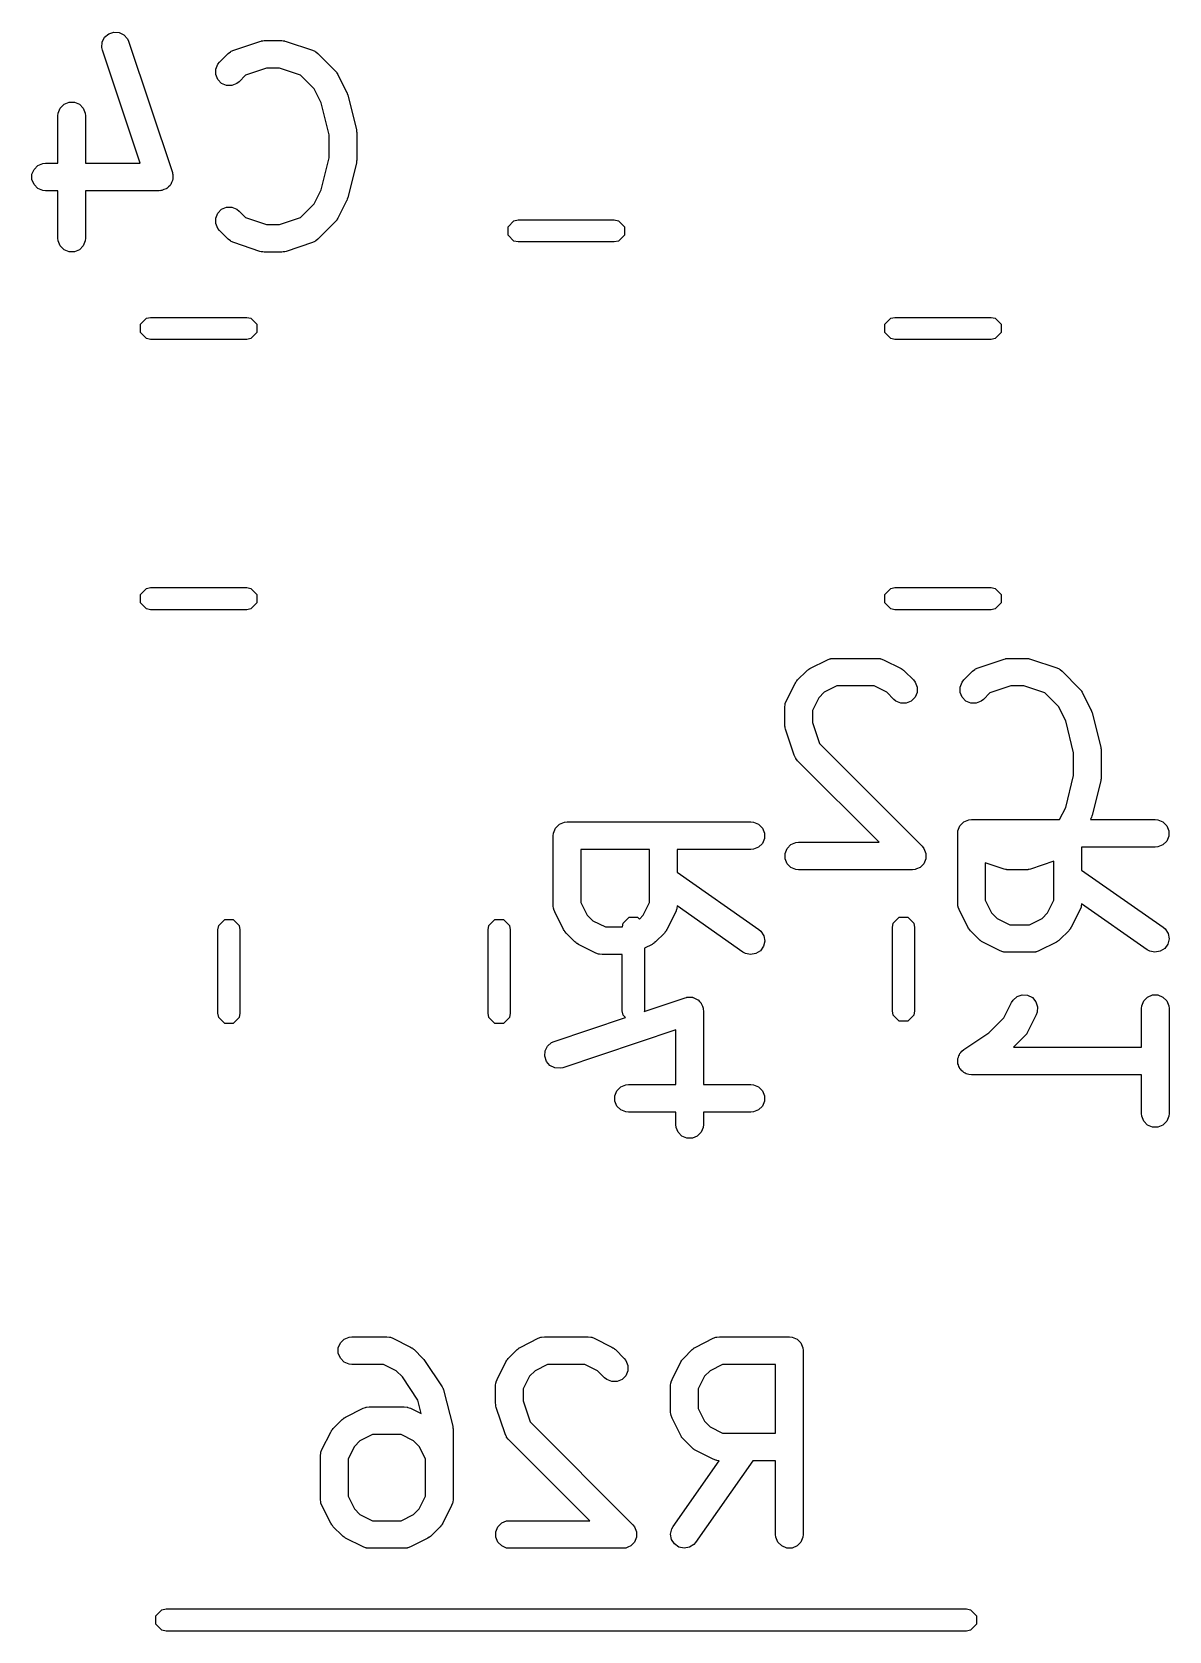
# Model space of a CAD drawing. Header units: inches. Extents: x 1.81 to 9.37, y -5.72 to -1.46.
# Drawn here: x 3.0647 to 3.3083, y -3.2559 to -2.9135 of the extents above; entities that cross this region are included whole.
import ezdxf

# ---------------------------------------------------------------- set-up
doc = ezdxf.new("R2010")
doc.units = ezdxf.units.IN
doc.header["$MEASUREMENT"] = 0
doc.layers.add('BLACK', color=250, linetype='CONTINUOUS')

msp = doc.modelspace()

# ---------------------------------------------------------------- linework, layer by layer
at = {"layer": 'BLACK', "linetype": 'CONTINUOUS'}
for p, q in [((3.08025, -2.91461), (3.08112, -2.91386)), ((3.08112, -2.91386), (3.08221, -2.9135)), ((3.08221, -2.9135), (3.08336, -2.91358)), ((3.08336, -2.91358), (3.08439, -2.91409)), ((3.07965, -2.91679), (3.07974, -2.91565)), ((3.07978, -2.91736), (3.07965, -2.91679)), ((3.07974, -2.91565), (3.08025, -2.91461)), ((3.08439, -2.91409), (3.08515, -2.91496)), ((3.08515, -2.91496), (3.08538, -2.91549)), ((3.08538, -2.91549), (3.09476, -2.94361)), ((3.1079, -2.91737), (3.11352, -2.9155)), ((3.11352, -2.9155), (3.11381, -2.91543)), ((3.11381, -2.91543), (3.11388, -2.9154)), ((3.11388, -2.9154), (3.11398, -2.91539)), ((3.11398, -2.91539), (3.11409, -2.91537)), ((3.11409, -2.91537), (3.11416, -2.91538)), ((3.11416, -2.91538), (3.11445, -2.91535)), ((3.11445, -2.91535), (3.1182, -2.91535)), ((3.1182, -2.91535), (3.1185, -2.91538)), ((3.1185, -2.91538), (3.11857, -2.91537)), ((3.11857, -2.91537), (3.11868, -2.91539)), ((3.11868, -2.91539), (3.11878, -2.9154)), ((3.11878, -2.9154), (3.11885, -2.91543)), ((3.11885, -2.91543), (3.11914, -2.9155)), ((3.11914, -2.9155), (3.12476, -2.91737)), ((3.08786, -2.94159), (3.07978, -2.91736)), ((3.10406, -2.92147), (3.1045, -2.92041)), ((3.1045, -2.92041), (3.10487, -2.91996)), ((3.10487, -2.91996), (3.10674, -2.91809)), ((3.10674, -2.91809), (3.10719, -2.91772)), ((3.10719, -2.91772), (3.10729, -2.91768)), ((3.10729, -2.91768), (3.10737, -2.91761)), ((3.10737, -2.91761), (3.1079, -2.91737)), ((3.12476, -2.91737), (3.12529, -2.91761)), ((3.12529, -2.91761), (3.12537, -2.91768)), ((3.12537, -2.91768), (3.12547, -2.91772)), ((3.12547, -2.91772), (3.12592, -2.91809)), ((3.12592, -2.91809), (3.12967, -2.92184)), ((3.10406, -2.92263), (3.10406, -2.92147)), ((3.1045, -2.92369), (3.10406, -2.92263)), ((3.10531, -2.9245), (3.1045, -2.92369)), ((3.10904, -2.92414), (3.1086, -2.9245)), ((3.11043, -2.92276), (3.10904, -2.92414)), ((3.11493, -2.92125), (3.11043, -2.92276)), ((3.11772, -2.92125), (3.11493, -2.92125)), ((3.12223, -2.92276), (3.11772, -2.92125)), ((3.12515, -2.92567), (3.12223, -2.92276)), ((3.12967, -2.92184), (3.12985, -2.92206)), ((3.12985, -2.92206), (3.12991, -2.92211)), ((3.12991, -2.92211), (3.12997, -2.9222)), ((3.12997, -2.9222), (3.13003, -2.92228)), ((3.13003, -2.92228), (3.13006, -2.92236)), ((3.13006, -2.92236), (3.13022, -2.9226)), ((3.13022, -2.9226), (3.13209, -2.92635)), ((3.10638, -2.92495), (3.10531, -2.9245)), ((3.10753, -2.92495), (3.10638, -2.92495)), ((3.1086, -2.9245), (3.10753, -2.92495)), ((3.12667, -2.9287), (3.12515, -2.92567)), ((3.13209, -2.92635), (3.13211, -2.9264)), ((3.13211, -2.9264), (3.13212, -2.92641)), ((3.13212, -2.92641), (3.13221, -2.92665)), ((3.13221, -2.92665), (3.1323, -2.92689)), ((3.1323, -2.92689), (3.1323, -2.92692)), ((3.1323, -2.92692), (3.13232, -2.92696)), ((3.13232, -2.92696), (3.13419, -2.93446)), ((3.07026, -2.93142), (3.07031, -2.93085)), ((3.07031, -2.93085), (3.07075, -2.92978)), ((3.07075, -2.92978), (3.07157, -2.92897)), ((3.07157, -2.92897), (3.07263, -2.92853)), ((3.07263, -2.92853), (3.07379, -2.92853)), ((3.07379, -2.92853), (3.07485, -2.92897)), ((3.07485, -2.92897), (3.07566, -2.92978)), ((3.07566, -2.92978), (3.07611, -2.93085)), ((3.07611, -2.93085), (3.07616, -2.93142)), ((3.12837, -2.93554), (3.12667, -2.9287)), ((3.07026, -2.94159), (3.07026, -2.93142)), ((3.07616, -2.93142), (3.07616, -2.94159)), ((3.12837, -2.94043), (3.12837, -2.93554)), ((3.13419, -2.93446), (3.13421, -2.93456)), ((3.13421, -2.93456), (3.13422, -2.9346)), ((3.13422, -2.9346), (3.13424, -2.93481)), ((3.13424, -2.93481), (3.13428, -2.93503)), ((3.13428, -2.93503), (3.13427, -2.93507)), ((3.13427, -2.93507), (3.13428, -2.93517)), ((3.13428, -2.93517), (3.13428, -2.9408)), ((3.12667, -2.94727), (3.12837, -2.94043)), ((3.13424, -2.94116), (3.13422, -2.94137)), ((3.13428, -2.94094), (3.13424, -2.94116)), ((3.13428, -2.9408), (3.13427, -2.9409)), ((3.13427, -2.9409), (3.13428, -2.94094)), ((3.06469, -2.94397), (3.06513, -2.94291)), ((3.06469, -2.94512), (3.06469, -2.94397)), ((3.06513, -2.94291), (3.06594, -2.94209)), ((3.06594, -2.94209), (3.06701, -2.94165)), ((3.06701, -2.94165), (3.06759, -2.94159)), ((3.06759, -2.94159), (3.07026, -2.94159)), ((3.07616, -2.94159), (3.08786, -2.94159)), ((3.09476, -2.94361), (3.09482, -2.9439)), ((3.09482, -2.9439), (3.09485, -2.94397)), ((3.09485, -2.94397), (3.09485, -2.94403)), ((3.09485, -2.94403), (3.09489, -2.94418)), ((3.09489, -2.94418), (3.09485, -2.94465)), ((3.09485, -2.94465), (3.09485, -2.94512)), ((3.13419, -2.94151), (3.13232, -2.94901)), ((3.13421, -2.94141), (3.13419, -2.94151)), ((3.13422, -2.94137), (3.13421, -2.94141)), ((3.06513, -2.94619), (3.06469, -2.94512)), ((3.06594, -2.947), (3.06513, -2.94619)), ((3.06701, -2.94744), (3.06594, -2.947)), ((3.06759, -2.9475), (3.06701, -2.94744)), ((3.07026, -2.9475), (3.06759, -2.9475)), ((3.07026, -2.95767), (3.07026, -2.9475)), ((3.09196, -2.9475), (3.07616, -2.9475)), ((3.07616, -2.9475), (3.07616, -2.95767)), ((3.09225, -2.94747), (3.09196, -2.9475)), ((3.09233, -2.94748), (3.09225, -2.94747)), ((3.09238, -2.94746), (3.09233, -2.94748)), ((3.09253, -2.94744), (3.09238, -2.94746)), ((3.09297, -2.94726), (3.09253, -2.94744)), ((3.09342, -2.94711), (3.09297, -2.94726)), ((3.0935, -2.94704), (3.09342, -2.94711)), ((3.0936, -2.947), (3.0935, -2.94704)), ((3.09393, -2.94667), (3.0936, -2.947)), ((3.09429, -2.94636), (3.09393, -2.94667)), ((3.09434, -2.94626), (3.09429, -2.94636)), ((3.09441, -2.94619), (3.09434, -2.94626)), ((3.09459, -2.94575), (3.09441, -2.94619)), ((3.09481, -2.94533), (3.09459, -2.94575)), ((3.09485, -2.94512), (3.09481, -2.94522)), ((3.09481, -2.94522), (3.09481, -2.94533)), ((3.12515, -2.9503), (3.12667, -2.94727)), ((3.1045, -2.95228), (3.10531, -2.95147)), ((3.10531, -2.95147), (3.10638, -2.95102)), ((3.10638, -2.95102), (3.10753, -2.95102)), ((3.10753, -2.95102), (3.1086, -2.95147)), ((3.1086, -2.95147), (3.10904, -2.95183)), ((3.12223, -2.95321), (3.12515, -2.9503)), ((3.13209, -2.94962), (3.13022, -2.95337)), ((3.13211, -2.94957), (3.13209, -2.94962)), ((3.13212, -2.94956), (3.13211, -2.94957)), ((3.13221, -2.94932), (3.13212, -2.94956)), ((3.1323, -2.94908), (3.13221, -2.94932)), ((3.13232, -2.94901), (3.1323, -2.94905)), ((3.1323, -2.94905), (3.1323, -2.94908)), ((3.10406, -2.95334), (3.1045, -2.95228)), ((3.10406, -2.9545), (3.10406, -2.95334)), ((3.1045, -2.95556), (3.10406, -2.9545)), ((3.10904, -2.95183), (3.11043, -2.95321)), ((3.11043, -2.95321), (3.11493, -2.95472)), ((3.11493, -2.95472), (3.11772, -2.95472)), ((3.11772, -2.95472), (3.12223, -2.95321)), ((3.12967, -2.95413), (3.12592, -2.95788)), ((3.12985, -2.95391), (3.12967, -2.95413)), ((3.12991, -2.95386), (3.12985, -2.95391)), ((3.12997, -2.95377), (3.12991, -2.95386)), ((3.13003, -2.95369), (3.12997, -2.95377)), ((3.13006, -2.95361), (3.13003, -2.95369)), ((3.13022, -2.95337), (3.13006, -2.95361)), ((3.16667, -2.9552), (3.16794, -2.95392)), ((3.16794, -2.95392), (3.16885, -2.95374)), ((3.16885, -2.95374), (3.18942, -2.95374)), ((3.18942, -2.95374), (3.19032, -2.95392)), ((3.19032, -2.95392), (3.1916, -2.9552)), ((3.07031, -2.95825), (3.07026, -2.95767)), ((3.07075, -2.95931), (3.07031, -2.95825)), ((3.07611, -2.95825), (3.07566, -2.95931)), ((3.07616, -2.95767), (3.07611, -2.95825)), ((3.10487, -2.95601), (3.1045, -2.95556)), ((3.10674, -2.95788), (3.10487, -2.95601)), ((3.10719, -2.95825), (3.10674, -2.95788)), ((3.10729, -2.95829), (3.10719, -2.95825)), ((3.10737, -2.95836), (3.10729, -2.95829)), ((3.1079, -2.9586), (3.10737, -2.95836)), ((3.12529, -2.95836), (3.12476, -2.9586)), ((3.12537, -2.95829), (3.12529, -2.95836)), ((3.12547, -2.95825), (3.12537, -2.95829)), ((3.12592, -2.95788), (3.12547, -2.95825)), ((3.16667, -2.95701), (3.16667, -2.9552)), ((3.16794, -2.95828), (3.16667, -2.95701)), ((3.16885, -2.95846), (3.16794, -2.95828)), ((3.19032, -2.95828), (3.18942, -2.95846)), ((3.1916, -2.95701), (3.19032, -2.95828)), ((3.1916, -2.9552), (3.1916, -2.95701)), ((3.07157, -2.96013), (3.07075, -2.95931)), ((3.07263, -2.96057), (3.07157, -2.96013)), ((3.07379, -2.96057), (3.07263, -2.96057)), ((3.07485, -2.96013), (3.07379, -2.96057)), ((3.07566, -2.95931), (3.07485, -2.96013)), ((3.11352, -2.96047), (3.1079, -2.9586)), ((3.11381, -2.96054), (3.11352, -2.96047)), ((3.11388, -2.96057), (3.11381, -2.96054)), ((3.11398, -2.96058), (3.11388, -2.96057)), ((3.11409, -2.9606), (3.11398, -2.96058)), ((3.11416, -2.96059), (3.11409, -2.9606)), ((3.11445, -2.96062), (3.11416, -2.96059)), ((3.1182, -2.96062), (3.11445, -2.96062)), ((3.1185, -2.96059), (3.1182, -2.96062)), ((3.11857, -2.9606), (3.1185, -2.96059)), ((3.11868, -2.96058), (3.11857, -2.9606)), ((3.11878, -2.96057), (3.11868, -2.96058)), ((3.11885, -2.96054), (3.11878, -2.96057)), ((3.11914, -2.96047), (3.11885, -2.96054)), ((3.12476, -2.9586), (3.11914, -2.96047)), ((3.18942, -2.95846), (3.16885, -2.95846)), ((3.08793, -2.97606), (3.0892, -2.97479)), ((3.0892, -2.97479), (3.09011, -2.97461)), ((3.09011, -2.97461), (3.11068, -2.97461)), ((3.11068, -2.97461), (3.11158, -2.97479)), ((3.11158, -2.97479), (3.11286, -2.97606)), ((3.24737, -2.97606), (3.24865, -2.97479)), ((3.24865, -2.97479), (3.24956, -2.97461)), ((3.24956, -2.97461), (3.27013, -2.97461)), ((3.27013, -2.97461), (3.27103, -2.97479)), ((3.27103, -2.97479), (3.27231, -2.97606)), ((3.08793, -2.97787), (3.08793, -2.97606)), ((3.0892, -2.97915), (3.08793, -2.97787)), ((3.11286, -2.97787), (3.11158, -2.97915)), ((3.11286, -2.97606), (3.11286, -2.97787)), ((3.24737, -2.97787), (3.24737, -2.97606)), ((3.24865, -2.97915), (3.24737, -2.97787)), ((3.27231, -2.97787), (3.27103, -2.97915)), ((3.27231, -2.97606), (3.27231, -2.97787)), ((3.09011, -2.97933), (3.0892, -2.97915)), ((3.11068, -2.97933), (3.09011, -2.97933)), ((3.11158, -2.97915), (3.11068, -2.97933)), ((3.24956, -2.97933), (3.24865, -2.97915)), ((3.27013, -2.97933), (3.24956, -2.97933)), ((3.27103, -2.97915), (3.27013, -2.97933)), ((3.08793, -3.03394), (3.0892, -3.03266)), ((3.0892, -3.03266), (3.09011, -3.03248)), ((3.09011, -3.03248), (3.11068, -3.03248)), ((3.11068, -3.03248), (3.11158, -3.03266)), ((3.11158, -3.03266), (3.11286, -3.03394)), ((3.24737, -3.03394), (3.24865, -3.03266)), ((3.24865, -3.03266), (3.24956, -3.03248)), ((3.24956, -3.03248), (3.27013, -3.03248)), ((3.27013, -3.03248), (3.27103, -3.03266)), ((3.27103, -3.03266), (3.27231, -3.03394)), ((3.08793, -3.03575), (3.08793, -3.03394)), ((3.0892, -3.03702), (3.08793, -3.03575)), ((3.09011, -3.0372), (3.0892, -3.03702)), ((3.11158, -3.03702), (3.11068, -3.0372)), ((3.11286, -3.03575), (3.11158, -3.03702)), ((3.11286, -3.03394), (3.11286, -3.03575)), ((3.24737, -3.03575), (3.24737, -3.03394)), ((3.24865, -3.03702), (3.24737, -3.03575)), ((3.24956, -3.0372), (3.24865, -3.03702)), ((3.27103, -3.03702), (3.27013, -3.0372)), ((3.27231, -3.03575), (3.27103, -3.03702)), ((3.27231, -3.03394), (3.27231, -3.03575)), ((3.11068, -3.0372), (3.09011, -3.0372)), ((3.27013, -3.0372), (3.24956, -3.0372)), ((3.2287, -3.05225), (3.23057, -3.05037)), ((3.23057, -3.05037), (3.2308, -3.05018)), ((3.2308, -3.05018), (3.23085, -3.05013)), ((3.23085, -3.05013), (3.23094, -3.05007)), ((3.23094, -3.05007), (3.23102, -3.05)), ((3.23102, -3.05), (3.23109, -3.04997)), ((3.23109, -3.04997), (3.23134, -3.04982)), ((3.23134, -3.04982), (3.23509, -3.04794)), ((3.23509, -3.04794), (3.23563, -3.04774)), ((3.23563, -3.04774), (3.23573, -3.04773)), ((3.23573, -3.04773), (3.23583, -3.04769)), ((3.23583, -3.04769), (3.23641, -3.04763)), ((3.23641, -3.04763), (3.24578, -3.04763)), ((3.24578, -3.04763), (3.24636, -3.04769)), ((3.24636, -3.04769), (3.24646, -3.04773)), ((3.24646, -3.04773), (3.24656, -3.04774)), ((3.24656, -3.04774), (3.2471, -3.04794)), ((3.2471, -3.04794), (3.25085, -3.04982)), ((3.25085, -3.04982), (3.2511, -3.04997)), ((3.2511, -3.04997), (3.25117, -3.05)), ((3.25117, -3.05), (3.25125, -3.05007)), ((3.25125, -3.05007), (3.25134, -3.05013)), ((3.25134, -3.05013), (3.25139, -3.05018)), ((3.25139, -3.05018), (3.25162, -3.05037)), ((3.25162, -3.05037), (3.25349, -3.05225)), ((3.26432, -3.05225), (3.26619, -3.05037)), ((3.26619, -3.05037), (3.26664, -3.05)), ((3.26664, -3.05), (3.26674, -3.04996)), ((3.26674, -3.04996), (3.26682, -3.04989)), ((3.26682, -3.04989), (3.26735, -3.04966)), ((3.26735, -3.04966), (3.27297, -3.04778)), ((3.27297, -3.04778), (3.27326, -3.04772)), ((3.27326, -3.04772), (3.27333, -3.04769)), ((3.27333, -3.04769), (3.27343, -3.04768)), ((3.27343, -3.04768), (3.27353, -3.04765)), ((3.27353, -3.04765), (3.27361, -3.04766)), ((3.27361, -3.04766), (3.2739, -3.04763)), ((3.2739, -3.04763), (3.27765, -3.04763)), ((3.27765, -3.04763), (3.27794, -3.04766)), ((3.27794, -3.04766), (3.27802, -3.04765)), ((3.27802, -3.04765), (3.27812, -3.04768)), ((3.27812, -3.04768), (3.27823, -3.04769)), ((3.27823, -3.04769), (3.2783, -3.04772)), ((3.2783, -3.04772), (3.27859, -3.04778)), ((3.27859, -3.04778), (3.28421, -3.04966)), ((3.28421, -3.04966), (3.28474, -3.04989)), ((3.28474, -3.04989), (3.28482, -3.04996)), ((3.28482, -3.04996), (3.28492, -3.05)), ((3.28492, -3.05), (3.28536, -3.05037)), ((3.28536, -3.05037), (3.28911, -3.05412)), ((3.22627, -3.05676), (3.22814, -3.05301)), ((3.22814, -3.05301), (3.2283, -3.05276)), ((3.2283, -3.05276), (3.22833, -3.05269)), ((3.22833, -3.05269), (3.22839, -3.05261)), ((3.22839, -3.05261), (3.22845, -3.05252)), ((3.22845, -3.05252), (3.22851, -3.05247)), ((3.22851, -3.05247), (3.2287, -3.05225)), ((3.2371, -3.05354), (3.23441, -3.05488)), ((3.24508, -3.05354), (3.2371, -3.05354)), ((3.24778, -3.05488), (3.24508, -3.05354)), ((3.25349, -3.05225), (3.25386, -3.05269)), ((3.25386, -3.05269), (3.2543, -3.05376)), ((3.2543, -3.05376), (3.2543, -3.05491)), ((3.26351, -3.05376), (3.26395, -3.05269)), ((3.26351, -3.05491), (3.26351, -3.05376)), ((3.26395, -3.05269), (3.26432, -3.05225)), ((3.27438, -3.05354), (3.26987, -3.05504)), ((3.27717, -3.05354), (3.27438, -3.05354)), ((3.28168, -3.05504), (3.27717, -3.05354)), ((3.28911, -3.05412), (3.2893, -3.05435)), ((3.22596, -3.05808), (3.22601, -3.05751)), ((3.22601, -3.05751), (3.22605, -3.05741)), ((3.22605, -3.05741), (3.22606, -3.0573)), ((3.22606, -3.0573), (3.22627, -3.05676)), ((3.23321, -3.05608), (3.23186, -3.05878)), ((3.23441, -3.05488), (3.23321, -3.05608)), ((3.24932, -3.05642), (3.24778, -3.05488)), ((3.24977, -3.05679), (3.24932, -3.05642)), ((3.25083, -3.05723), (3.24977, -3.05679)), ((3.25198, -3.05723), (3.25083, -3.05723)), ((3.25305, -3.05679), (3.25198, -3.05723)), ((3.25386, -3.05597), (3.25305, -3.05679)), ((3.2543, -3.05491), (3.25386, -3.05597)), ((3.26395, -3.05597), (3.26351, -3.05491)), ((3.26476, -3.05679), (3.26395, -3.05597)), ((3.26583, -3.05723), (3.26476, -3.05679)), ((3.26698, -3.05723), (3.26583, -3.05723)), ((3.26804, -3.05679), (3.26698, -3.05723)), ((3.26849, -3.05642), (3.26804, -3.05679)), ((3.26987, -3.05504), (3.26849, -3.05642)), ((3.2846, -3.05796), (3.28168, -3.05504)), ((3.2893, -3.05435), (3.28936, -3.0544)), ((3.28936, -3.0544), (3.28942, -3.05449)), ((3.28942, -3.05449), (3.28948, -3.05457)), ((3.28948, -3.05457), (3.28951, -3.05464)), ((3.28951, -3.05464), (3.28967, -3.05489)), ((3.28967, -3.05489), (3.29154, -3.05864)), ((3.22596, -3.06183), (3.22596, -3.05808)), ((3.23186, -3.05878), (3.23186, -3.06135)), ((3.28612, -3.06099), (3.2846, -3.05796)), ((3.28782, -3.06782), (3.28612, -3.06099)), ((3.29154, -3.05864), (3.29156, -3.05868)), ((3.29156, -3.05868), (3.29157, -3.0587)), ((3.29157, -3.0587), (3.29166, -3.05894)), ((3.29166, -3.05894), (3.29175, -3.05918)), ((3.29175, -3.05918), (3.29175, -3.0592)), ((3.29175, -3.0592), (3.29177, -3.05924)), ((3.29177, -3.05924), (3.29364, -3.06674)), ((3.22598, -3.06212), (3.22596, -3.06183)), ((3.22598, -3.0622), (3.22598, -3.06212)), ((3.226, -3.0623), (3.22598, -3.0622)), ((3.22601, -3.06241), (3.226, -3.0623)), ((3.22604, -3.06248), (3.22601, -3.06241)), ((3.22611, -3.06277), (3.22604, -3.06248)), ((3.22798, -3.06839), (3.22611, -3.06277)), ((3.23186, -3.06135), (3.23336, -3.06586)), ((3.23336, -3.06586), (3.25537, -3.08787)), ((3.28782, -3.07272), (3.28782, -3.06782)), ((3.29364, -3.06674), (3.29366, -3.06684)), ((3.29366, -3.06684), (3.29367, -3.06688)), ((3.29367, -3.06688), (3.29369, -3.0671)), ((3.29369, -3.0671), (3.29373, -3.06731)), ((3.29373, -3.06731), (3.29372, -3.06736)), ((3.29372, -3.06736), (3.29373, -3.06746)), ((3.29373, -3.06746), (3.29373, -3.07308)), ((3.22822, -3.06892), (3.22798, -3.06839)), ((3.22829, -3.069), (3.22822, -3.06892)), ((3.22833, -3.0691), (3.22829, -3.069)), ((3.2287, -3.06954), (3.22833, -3.0691)), ((3.24615, -3.087), (3.2287, -3.06954)), ((3.28612, -3.07955), (3.28782, -3.07272)), ((3.29364, -3.0738), (3.29177, -3.0813)), ((3.29366, -3.0737), (3.29364, -3.0738)), ((3.29367, -3.07366), (3.29366, -3.0737)), ((3.29369, -3.07344), (3.29367, -3.07366)), ((3.29373, -3.07322), (3.29369, -3.07344)), ((3.29373, -3.07308), (3.29372, -3.07318)), ((3.29372, -3.07318), (3.29373, -3.07322)), ((3.28481, -3.08216), (3.28612, -3.07955)), ((3.29166, -3.0816), (3.29157, -3.08184)), ((3.29175, -3.08136), (3.29166, -3.0816)), ((3.29177, -3.0813), (3.29175, -3.08134)), ((3.29175, -3.08134), (3.29175, -3.08136)), ((3.17637, -3.08561), (3.17643, -3.08503)), ((3.17643, -3.08503), (3.17687, -3.08397)), ((3.17687, -3.08397), (3.17768, -3.08315)), ((3.17768, -3.08315), (3.17875, -3.08271)), ((3.17875, -3.08271), (3.17932, -3.08265)), ((3.17932, -3.08265), (3.21869, -3.08265)), ((3.21869, -3.08265), (3.21927, -3.08271)), ((3.21927, -3.08271), (3.22033, -3.08315)), ((3.22033, -3.08315), (3.22115, -3.08397)), ((3.22115, -3.08397), (3.22159, -3.08503)), ((3.22159, -3.08503), (3.22159, -3.08618)), ((3.26299, -3.08511), (3.26304, -3.08454)), ((3.26304, -3.08454), (3.26348, -3.08347)), ((3.26348, -3.08347), (3.2643, -3.08266)), ((3.2643, -3.08266), (3.26536, -3.08222)), ((3.26536, -3.08222), (3.26594, -3.08216)), ((3.26594, -3.08216), (3.28481, -3.08216)), ((3.29154, -3.0819), (3.29141, -3.08216)), ((3.29141, -3.08216), (3.30531, -3.08216)), ((3.29156, -3.08186), (3.29154, -3.0819)), ((3.29157, -3.08184), (3.29156, -3.08186)), ((3.30531, -3.08216), (3.30588, -3.08222)), ((3.30588, -3.08222), (3.30695, -3.08266)), ((3.30695, -3.08266), (3.30776, -3.08347)), ((3.30776, -3.08347), (3.3082, -3.08454)), ((3.3082, -3.08454), (3.3082, -3.08569)), ((3.17637, -3.1006), (3.17637, -3.08561)), ((3.21927, -3.0885), (3.21869, -3.08856)), ((3.22033, -3.08806), (3.21927, -3.0885)), ((3.22115, -3.08725), (3.22033, -3.08806)), ((3.22159, -3.08618), (3.22115, -3.08725)), ((3.22601, -3.08938), (3.22645, -3.08831)), ((3.22645, -3.08831), (3.22727, -3.0875)), ((3.22727, -3.0875), (3.22833, -3.08706)), ((3.22833, -3.08706), (3.22891, -3.087)), ((3.22891, -3.087), (3.24615, -3.087)), ((3.25537, -3.08787), (3.25574, -3.08831)), ((3.25574, -3.08831), (3.25618, -3.08938)), ((3.26299, -3.10011), (3.26299, -3.08511)), ((3.30531, -3.08807), (3.28951, -3.08807)), ((3.28951, -3.08807), (3.28951, -3.09295)), ((3.30588, -3.08801), (3.30531, -3.08807)), ((3.30695, -3.08757), (3.30588, -3.08801)), ((3.30776, -3.08675), (3.30695, -3.08757)), ((3.3082, -3.08569), (3.30776, -3.08675)), ((3.19699, -3.08856), (3.18228, -3.08856)), ((3.18228, -3.08856), (3.18228, -3.09991)), ((3.19699, -3.09991), (3.19699, -3.08856)), ((3.21869, -3.08856), (3.2029, -3.08856)), ((3.2029, -3.08856), (3.2029, -3.09344)), ((3.22601, -3.09053), (3.22601, -3.08938)), ((3.22645, -3.09159), (3.22601, -3.09053)), ((3.22727, -3.09241), (3.22645, -3.09159)), ((3.25574, -3.09159), (3.25492, -3.09241)), ((3.25618, -3.09053), (3.25574, -3.09159)), ((3.25618, -3.08938), (3.25618, -3.09053)), ((3.27297, -3.09275), (3.26889, -3.0914)), ((3.26889, -3.0914), (3.26889, -3.09942)), ((3.28361, -3.09108), (3.27859, -3.09275)), ((3.28361, -3.09942), (3.28361, -3.09108)), ((3.2029, -3.09344), (3.22039, -3.10568)), ((3.22833, -3.09285), (3.22727, -3.09241)), ((3.22891, -3.09291), (3.22833, -3.09285)), ((3.25328, -3.09291), (3.22891, -3.09291)), ((3.25386, -3.09285), (3.25328, -3.09291)), ((3.25417, -3.09272), (3.25386, -3.09285)), ((3.25492, -3.09241), (3.25417, -3.09272)), ((3.27326, -3.09282), (3.27297, -3.09275)), ((3.27333, -3.09285), (3.27326, -3.09282)), ((3.27343, -3.09286), (3.27333, -3.09285)), ((3.27353, -3.09288), (3.27343, -3.09286)), ((3.27361, -3.09288), (3.27353, -3.09288)), ((3.2739, -3.09291), (3.27361, -3.09288)), ((3.27765, -3.09291), (3.2739, -3.09291)), ((3.27794, -3.09288), (3.27765, -3.09291)), ((3.27802, -3.09288), (3.27794, -3.09288)), ((3.27812, -3.09286), (3.27802, -3.09288)), ((3.27823, -3.09285), (3.27812, -3.09286)), ((3.2783, -3.09282), (3.27823, -3.09285)), ((3.27859, -3.09275), (3.2783, -3.09282)), ((3.28951, -3.09295), (3.307, -3.10519)), ((3.17643, -3.10118), (3.17637, -3.1006)), ((3.17647, -3.10128), (3.17643, -3.10118)), ((3.17648, -3.10138), (3.17647, -3.10128)), ((3.17668, -3.10193), (3.17648, -3.10138)), ((3.17856, -3.10567), (3.17668, -3.10193)), ((3.18228, -3.09991), (3.18363, -3.10261)), ((3.19564, -3.10261), (3.19699, -3.09991)), ((3.20259, -3.10193), (3.20071, -3.10567)), ((3.20279, -3.10138), (3.20259, -3.10193)), ((3.2028, -3.10128), (3.20279, -3.10138)), ((3.20284, -3.10118), (3.2028, -3.10128)), ((3.20289, -3.10065), (3.20284, -3.10118)), ((3.217, -3.11052), (3.20289, -3.10065)), ((3.26304, -3.10069), (3.26299, -3.10011)), ((3.26308, -3.10079), (3.26304, -3.10069)), ((3.26309, -3.10089), (3.26308, -3.10079)), ((3.2633, -3.10143), (3.26309, -3.10089)), ((3.26517, -3.10518), (3.2633, -3.10143)), ((3.26889, -3.09942), (3.27024, -3.10211)), ((3.27024, -3.10211), (3.27144, -3.10331)), ((3.28106, -3.10331), (3.28226, -3.10211)), ((3.28226, -3.10211), (3.28361, -3.09942)), ((3.2892, -3.10143), (3.28733, -3.10518)), ((3.28941, -3.10089), (3.2892, -3.10143)), ((3.28942, -3.10079), (3.28941, -3.10089)), ((3.28946, -3.10069), (3.28942, -3.10079)), ((3.28951, -3.10016), (3.28946, -3.10069)), ((3.30361, -3.11003), (3.28951, -3.10016)), ((3.10453, -3.10573), (3.10471, -3.10482)), ((3.10471, -3.10482), (3.10599, -3.10354)), ((3.10599, -3.10354), (3.10779, -3.10354)), ((3.10779, -3.10354), (3.10907, -3.10482)), ((3.10907, -3.10482), (3.10925, -3.10573)), ((3.1624, -3.10573), (3.16258, -3.10482)), ((3.16258, -3.10482), (3.16386, -3.10354)), ((3.16386, -3.10354), (3.16567, -3.10354)), ((3.16567, -3.10354), (3.16695, -3.10482)), ((3.16695, -3.10482), (3.16713, -3.10573)), ((3.18363, -3.10261), (3.18482, -3.1038)), ((3.18482, -3.1038), (3.18752, -3.10515)), ((3.18752, -3.10515), (3.19116, -3.10515)), ((3.19116, -3.10515), (3.19132, -3.10433)), ((3.19132, -3.10433), (3.1926, -3.10305)), ((3.1926, -3.10305), (3.19441, -3.10305)), ((3.19441, -3.10305), (3.1948, -3.10345)), ((3.1948, -3.10345), (3.19564, -3.10261)), ((3.24902, -3.10523), (3.2492, -3.10433)), ((3.24902, -3.12311), (3.24902, -3.10523)), ((3.2492, -3.10433), (3.25047, -3.10305)), ((3.25047, -3.10305), (3.25228, -3.10305)), ((3.25228, -3.10305), (3.25356, -3.10433)), ((3.25356, -3.10433), (3.25374, -3.10523)), ((3.25374, -3.10523), (3.25374, -3.12311)), ((3.26533, -3.10543), (3.26517, -3.10518)), ((3.26536, -3.1055), (3.26533, -3.10543)), ((3.26542, -3.10558), (3.26536, -3.1055)), ((3.26548, -3.10567), (3.26542, -3.10558)), ((3.27144, -3.10331), (3.27413, -3.10466)), ((3.27413, -3.10466), (3.27836, -3.10466)), ((3.27836, -3.10466), (3.28106, -3.10331)), ((3.28707, -3.10558), (3.28702, -3.10567)), ((3.28714, -3.1055), (3.28707, -3.10558)), ((3.28717, -3.10543), (3.28714, -3.1055)), ((3.28733, -3.10518), (3.28717, -3.10543)), ((3.307, -3.10519), (3.30744, -3.10557)), ((3.30744, -3.10557), (3.30806, -3.10654)), ((3.10453, -3.1236), (3.10453, -3.10573)), ((3.10925, -3.10573), (3.10925, -3.1236)), ((3.1624, -3.1236), (3.1624, -3.10573)), ((3.16713, -3.10573), (3.16713, -3.1236)), ((3.17871, -3.10592), (3.17856, -3.10567)), ((3.17874, -3.10599), (3.17871, -3.10592)), ((3.17881, -3.10608), (3.17874, -3.10599)), ((3.17887, -3.10616), (3.17881, -3.10608)), ((3.17892, -3.10622), (3.17887, -3.10616)), ((3.17911, -3.10644), (3.17892, -3.10622)), ((3.18099, -3.10832), (3.17911, -3.10644)), ((3.18121, -3.1085), (3.18099, -3.10832)), ((3.18126, -3.10856), (3.18121, -3.1085)), ((3.18135, -3.10862), (3.18126, -3.10856)), ((3.18143, -3.10868), (3.18135, -3.10862)), ((3.1815, -3.10871), (3.18143, -3.10868)), ((3.18175, -3.10887), (3.1815, -3.10871)), ((3.1855, -3.11074), (3.18175, -3.10887)), ((3.19752, -3.10887), (3.19587, -3.1097)), ((3.19776, -3.10871), (3.19752, -3.10887)), ((3.19784, -3.10868), (3.19776, -3.10871)), ((3.19792, -3.10862), (3.19784, -3.10868)), ((3.19801, -3.10856), (3.19792, -3.10862)), ((3.19806, -3.1085), (3.19801, -3.10856)), ((3.19828, -3.10832), (3.19806, -3.1085)), ((3.20016, -3.10644), (3.19828, -3.10832)), ((3.20034, -3.10622), (3.20016, -3.10644)), ((3.2004, -3.10616), (3.20034, -3.10622)), ((3.20046, -3.10608), (3.2004, -3.10616)), ((3.20053, -3.10599), (3.20046, -3.10608)), ((3.20056, -3.10592), (3.20053, -3.10599)), ((3.20071, -3.10567), (3.20056, -3.10592)), ((3.22039, -3.10568), (3.22083, -3.10606)), ((3.22083, -3.10606), (3.22145, -3.10703)), ((3.22165, -3.10817), (3.2214, -3.10929)), ((3.22145, -3.10703), (3.22165, -3.10817)), ((3.26554, -3.10572), (3.26548, -3.10567)), ((3.26572, -3.10595), (3.26554, -3.10572)), ((3.2676, -3.10782), (3.26572, -3.10595)), ((3.26783, -3.10801), (3.2676, -3.10782)), ((3.26788, -3.10807), (3.26783, -3.10801)), ((3.26797, -3.10813), (3.26788, -3.10807)), ((3.26805, -3.10819), (3.26797, -3.10813)), ((3.26812, -3.10822), (3.26805, -3.10819)), ((3.26837, -3.10838), (3.26812, -3.10822)), ((3.27212, -3.11025), (3.26837, -3.10838)), ((3.28413, -3.10838), (3.28038, -3.11025)), ((3.28438, -3.10822), (3.28413, -3.10838)), ((3.28445, -3.10819), (3.28438, -3.10822)), ((3.28453, -3.10813), (3.28445, -3.10819)), ((3.28462, -3.10807), (3.28453, -3.10813)), ((3.28467, -3.10801), (3.28462, -3.10807)), ((3.2849, -3.10782), (3.28467, -3.10801)), ((3.28677, -3.10595), (3.2849, -3.10782)), ((3.28696, -3.10572), (3.28677, -3.10595)), ((3.28702, -3.10567), (3.28696, -3.10572)), ((3.30801, -3.1088), (3.30735, -3.10974)), ((3.30826, -3.10768), (3.30801, -3.1088)), ((3.30806, -3.10654), (3.30826, -3.10768)), ((3.18604, -3.11095), (3.1855, -3.11074)), ((3.18615, -3.11096), (3.18604, -3.11095)), ((3.18625, -3.111), (3.18615, -3.11096)), ((3.18682, -3.11106), (3.18625, -3.111)), ((3.19114, -3.11106), (3.18682, -3.11106)), ((3.19114, -3.12311), (3.19114, -3.11106)), ((3.19587, -3.1097), (3.19587, -3.12311)), ((3.2175, -3.11081), (3.217, -3.11052)), ((3.21863, -3.11106), (3.2175, -3.11081)), ((3.21976, -3.11086), (3.21863, -3.11106)), ((3.22074, -3.11024), (3.21976, -3.11086)), ((3.2214, -3.10929), (3.22074, -3.11024)), ((3.27266, -3.11046), (3.27212, -3.11025)), ((3.27276, -3.11047), (3.27266, -3.11046)), ((3.27286, -3.11051), (3.27276, -3.11047)), ((3.27344, -3.11056), (3.27286, -3.11051)), ((3.27906, -3.11056), (3.27344, -3.11056)), ((3.27964, -3.11051), (3.27906, -3.11056)), ((3.27974, -3.11047), (3.27964, -3.11051)), ((3.27984, -3.11046), (3.27974, -3.11047)), ((3.28038, -3.11025), (3.27984, -3.11046)), ((3.30412, -3.11031), (3.30361, -3.11003)), ((3.30524, -3.11056), (3.30412, -3.11031)), ((3.30638, -3.11036), (3.30524, -3.11056)), ((3.30735, -3.10974), (3.30638, -3.11036)), ((3.19584, -3.12323), (3.20464, -3.1203)), ((3.20464, -3.1203), (3.20492, -3.12024)), ((3.20492, -3.12024), (3.20499, -3.12021)), ((3.20499, -3.12021), (3.20505, -3.12021)), ((3.20505, -3.12021), (3.2052, -3.12017)), ((3.2052, -3.12017), (3.20567, -3.12021)), ((3.20567, -3.12021), (3.20615, -3.12021)), ((3.20615, -3.12021), (3.20624, -3.12025)), ((3.20624, -3.12025), (3.20635, -3.12025)), ((3.20635, -3.12025), (3.20677, -3.12047)), ((3.20677, -3.12047), (3.20721, -3.12065)), ((3.20721, -3.12065), (3.20729, -3.12072)), ((3.20729, -3.12072), (3.20738, -3.12077)), ((3.20738, -3.12077), (3.20769, -3.12113)), ((3.20769, -3.12113), (3.20803, -3.12146)), ((3.20803, -3.12146), (3.20807, -3.12156)), ((3.20807, -3.12156), (3.20814, -3.12164)), ((3.20814, -3.12164), (3.20829, -3.12209)), ((3.20829, -3.12209), (3.20847, -3.12253)), ((3.20847, -3.12253), (3.20848, -3.12268)), ((3.20848, -3.12268), (3.2085, -3.12273)), ((3.2085, -3.12273), (3.20849, -3.12281)), ((3.27288, -3.12461), (3.27455, -3.12129)), ((3.27455, -3.12129), (3.27485, -3.1208)), ((3.27485, -3.1208), (3.27572, -3.12004)), ((3.27572, -3.12004), (3.27682, -3.11968)), ((3.27682, -3.11968), (3.27797, -3.11976)), ((3.27797, -3.11976), (3.279, -3.12028)), ((3.279, -3.12028), (3.27975, -3.12115)), ((3.27975, -3.12115), (3.28012, -3.12224)), ((3.28012, -3.12224), (3.28003, -3.12339)), ((3.30236, -3.12261), (3.30241, -3.12203)), ((3.30236, -3.13091), (3.30236, -3.12261)), ((3.30241, -3.12203), (3.30285, -3.12097)), ((3.30285, -3.12097), (3.30367, -3.12015)), ((3.30367, -3.12015), (3.30473, -3.11971)), ((3.30473, -3.11971), (3.30588, -3.11971)), ((3.30588, -3.11971), (3.30695, -3.12015)), ((3.30695, -3.12015), (3.30776, -3.12097)), ((3.30776, -3.12097), (3.3082, -3.12203)), ((3.3082, -3.12203), (3.30826, -3.12261)), ((3.30826, -3.12261), (3.30826, -3.14511)), ((3.10471, -3.12451), (3.10453, -3.1236)), ((3.10599, -3.12579), (3.10471, -3.12451)), ((3.10779, -3.12579), (3.10599, -3.12579)), ((3.10907, -3.12451), (3.10779, -3.12579)), ((3.10925, -3.1236), (3.10907, -3.12451)), ((3.16258, -3.12451), (3.1624, -3.1236)), ((3.16386, -3.12579), (3.16258, -3.12451)), ((3.16567, -3.12579), (3.16386, -3.12579)), ((3.16695, -3.12451), (3.16567, -3.12579)), ((3.16713, -3.1236), (3.16695, -3.12451)), ((3.17652, -3.12967), (3.19186, -3.12456)), ((3.19132, -3.12402), (3.19114, -3.12311)), ((3.19186, -3.12456), (3.19132, -3.12402)), ((3.19587, -3.12311), (3.19584, -3.12323)), ((3.20849, -3.12281), (3.20852, -3.1231)), ((3.20852, -3.1231), (3.20852, -3.1389)), ((3.2492, -3.12402), (3.24902, -3.12311)), ((3.25047, -3.1253), (3.2492, -3.12402)), ((3.25228, -3.1253), (3.25047, -3.1253)), ((3.25356, -3.12402), (3.25228, -3.1253)), ((3.25374, -3.12311), (3.25356, -3.12402)), ((3.26968, -3.12781), (3.27288, -3.12461)), ((3.27983, -3.12393), (3.27795, -3.12768)), ((3.28003, -3.12339), (3.27983, -3.12393)), ((3.20262, -3.1272), (3.17838, -3.13528)), ((3.20262, -3.1389), (3.20262, -3.1272)), ((3.2643, -3.1314), (3.26968, -3.12781)), ((3.2774, -3.12845), (3.27494, -3.13091)), ((3.27759, -3.12822), (3.2774, -3.12845)), ((3.27764, -3.12817), (3.27759, -3.12822)), ((3.2777, -3.12808), (3.27764, -3.12817)), ((3.27777, -3.128), (3.2777, -3.12808)), ((3.2778, -3.12793), (3.27777, -3.128)), ((3.27795, -3.12768), (3.2778, -3.12793)), ((3.17452, -3.13284), (3.1746, -3.1317)), ((3.17488, -3.13394), (3.17452, -3.13284)), ((3.1746, -3.1317), (3.17512, -3.13067)), ((3.17512, -3.13067), (3.17599, -3.12991)), ((3.17599, -3.12991), (3.17652, -3.12967)), ((3.26304, -3.13328), (3.26315, -3.13301)), ((3.26315, -3.13301), (3.26321, -3.13273)), ((3.26321, -3.13273), (3.26337, -3.13249)), ((3.26337, -3.13249), (3.26348, -3.13222)), ((3.26348, -3.13222), (3.26369, -3.13201)), ((3.26369, -3.13201), (3.26385, -3.13177)), ((3.26385, -3.13177), (3.2643, -3.13141)), ((3.2643, -3.13141), (3.2643, -3.1314)), ((3.2643, -3.1314), (3.2643, -3.1314)), ((3.2643, -3.1314), (3.2643, -3.1314)), ((3.27494, -3.13091), (3.30236, -3.13091)), ((3.17564, -3.13481), (3.17488, -3.13394)), ((3.17667, -3.13532), (3.17564, -3.13481)), ((3.17782, -3.13541), (3.17667, -3.13532)), ((3.17838, -3.13528), (3.17782, -3.13541)), ((3.26299, -3.13386), (3.26304, -3.13357)), ((3.26304, -3.13414), (3.26299, -3.13386)), ((3.26304, -3.13357), (3.26304, -3.13328)), ((3.26304, -3.13443), (3.26304, -3.13414)), ((3.26315, -3.1347), (3.26304, -3.13443)), ((3.26321, -3.13499), (3.26315, -3.1347)), ((3.26337, -3.13523), (3.26321, -3.13499)), ((3.26348, -3.1355), (3.26337, -3.13523)), ((3.26369, -3.1357), (3.26348, -3.1355)), ((3.26385, -3.13594), (3.26369, -3.1357)), ((3.26409, -3.13611), (3.26385, -3.13594)), ((3.2643, -3.13631), (3.26409, -3.13611)), ((3.26456, -3.13642), (3.2643, -3.13631)), ((3.2648, -3.13659), (3.26456, -3.13642)), ((3.18999, -3.14021), (3.19081, -3.13939)), ((3.19081, -3.13939), (3.19187, -3.13895)), ((3.19187, -3.13895), (3.19245, -3.1389)), ((3.19245, -3.1389), (3.20262, -3.1389)), ((3.20852, -3.1389), (3.21869, -3.1389)), ((3.21869, -3.1389), (3.21927, -3.13895)), ((3.21927, -3.13895), (3.22033, -3.13939)), ((3.22033, -3.13939), (3.22115, -3.14021)), ((3.26509, -3.13664), (3.2648, -3.13659)), ((3.26536, -3.13675), (3.26509, -3.13664)), ((3.26593, -3.13681), (3.26536, -3.13675)), ((3.26594, -3.13681), (3.26593, -3.13681)), ((3.26593, -3.13681), (3.26593, -3.13681)), ((3.30236, -3.13681), (3.26594, -3.13681)), ((3.26594, -3.13681), (3.26594, -3.13681)), ((3.30236, -3.14511), (3.30236, -3.13681)), ((3.18955, -3.14127), (3.18999, -3.14021)), ((3.18955, -3.14243), (3.18955, -3.14127)), ((3.18999, -3.14349), (3.18955, -3.14243)), ((3.22115, -3.14021), (3.22159, -3.14127)), ((3.22159, -3.14243), (3.22115, -3.14349)), ((3.22159, -3.14127), (3.22159, -3.14243)), ((3.19081, -3.1443), (3.18999, -3.14349)), ((3.19187, -3.14475), (3.19081, -3.1443)), ((3.19245, -3.1448), (3.19187, -3.14475)), ((3.20262, -3.1448), (3.19245, -3.1448)), ((3.20262, -3.14747), (3.20262, -3.1448)), ((3.21869, -3.1448), (3.20852, -3.1448)), ((3.20852, -3.1448), (3.20852, -3.14747)), ((3.21927, -3.14475), (3.21869, -3.1448)), ((3.22033, -3.1443), (3.21927, -3.14475)), ((3.22115, -3.14349), (3.22033, -3.1443)), ((3.30241, -3.14568), (3.30236, -3.14511)), ((3.30285, -3.14675), (3.30241, -3.14568)), ((3.3082, -3.14568), (3.30776, -3.14675)), ((3.30826, -3.14511), (3.3082, -3.14568)), ((3.20267, -3.14805), (3.20262, -3.14747)), ((3.20312, -3.14911), (3.20267, -3.14805)), ((3.20393, -3.14993), (3.20312, -3.14911)), ((3.20499, -3.15037), (3.20393, -3.14993)), ((3.20721, -3.14993), (3.20615, -3.15037)), ((3.20803, -3.14911), (3.20721, -3.14993)), ((3.20847, -3.14805), (3.20803, -3.14911)), ((3.20852, -3.14747), (3.20847, -3.14805)), ((3.30367, -3.14756), (3.30285, -3.14675)), ((3.30473, -3.148), (3.30367, -3.14756)), ((3.30588, -3.148), (3.30473, -3.148)), ((3.30695, -3.14756), (3.30588, -3.148)), ((3.30776, -3.14675), (3.30695, -3.14756)), ((3.20615, -3.15037), (3.20499, -3.15037)), ((3.13031, -3.19528), (3.13075, -3.19422)), ((3.13075, -3.19422), (3.13156, -3.1934)), ((3.13156, -3.1934), (3.13263, -3.19296)), ((3.13263, -3.19296), (3.1332, -3.19291)), ((3.1332, -3.19291), (3.1407, -3.19291)), ((3.1407, -3.19291), (3.14128, -3.19296)), ((3.14128, -3.19296), (3.14138, -3.193)), ((3.14138, -3.193), (3.14148, -3.19301)), ((3.14148, -3.19301), (3.14202, -3.19322)), ((3.14202, -3.19322), (3.14577, -3.19509)), ((3.16938, -3.19509), (3.17313, -3.19322)), ((3.17313, -3.19322), (3.17367, -3.19301)), ((3.17367, -3.19301), (3.17377, -3.193)), ((3.17377, -3.193), (3.17387, -3.19296)), ((3.17387, -3.19296), (3.17445, -3.19291)), ((3.17445, -3.19291), (3.18382, -3.19291)), ((3.18382, -3.19291), (3.1844, -3.19296)), ((3.1844, -3.19296), (3.18449, -3.193)), ((3.18449, -3.193), (3.1846, -3.19301)), ((3.1846, -3.19301), (3.18514, -3.19322)), ((3.18514, -3.19322), (3.18889, -3.19509)), ((3.20687, -3.19509), (3.21062, -3.19322)), ((3.21062, -3.19322), (3.21116, -3.19301)), ((3.21116, -3.19301), (3.21127, -3.193)), ((3.21127, -3.193), (3.21137, -3.19296)), ((3.21137, -3.19296), (3.21194, -3.19291)), ((3.21194, -3.19291), (3.22694, -3.19291)), ((3.22694, -3.19291), (3.22752, -3.19296)), ((3.22752, -3.19296), (3.22858, -3.1934)), ((3.22858, -3.1934), (3.2294, -3.19422)), ((3.2294, -3.19422), (3.22984, -3.19528)), ((3.13031, -3.19644), (3.13031, -3.19528)), ((3.13075, -3.1975), (3.13031, -3.19644)), ((3.13156, -3.19831), (3.13075, -3.1975)), ((3.14577, -3.19509), (3.14602, -3.19525)), ((3.14602, -3.19525), (3.14609, -3.19528)), ((3.14609, -3.19528), (3.14617, -3.19535)), ((3.14617, -3.19535), (3.14626, -3.1954)), ((3.14626, -3.1954), (3.14631, -3.19546)), ((3.14631, -3.19546), (3.14654, -3.19565)), ((3.14654, -3.19565), (3.14841, -3.19752)), ((3.14841, -3.19752), (3.14841, -3.19752)), ((3.14841, -3.19752), (3.14842, -3.19752)), ((3.14842, -3.19752), (3.1486, -3.19775)), ((3.1486, -3.19775), (3.14878, -3.19797)), ((3.14878, -3.19797), (3.14878, -3.19797)), ((3.14878, -3.19797), (3.14878, -3.19797)), ((3.14878, -3.19797), (3.15253, -3.20359)), ((3.16618, -3.19829), (3.16634, -3.19804)), ((3.16634, -3.19804), (3.16637, -3.19797)), ((3.16637, -3.19797), (3.16643, -3.19789)), ((3.16643, -3.19789), (3.16649, -3.1978)), ((3.16649, -3.1978), (3.16655, -3.19775)), ((3.16655, -3.19775), (3.16673, -3.19752)), ((3.16673, -3.19752), (3.16861, -3.19565)), ((3.16861, -3.19565), (3.16884, -3.19546)), ((3.16884, -3.19546), (3.16889, -3.1954)), ((3.16889, -3.1954), (3.16898, -3.19535)), ((3.16898, -3.19535), (3.16906, -3.19528)), ((3.16906, -3.19528), (3.16913, -3.19525)), ((3.16913, -3.19525), (3.16938, -3.19509)), ((3.18889, -3.19509), (3.18914, -3.19525)), ((3.18914, -3.19525), (3.18921, -3.19528)), ((3.18921, -3.19528), (3.18929, -3.19535)), ((3.18929, -3.19535), (3.18938, -3.1954)), ((3.18938, -3.1954), (3.18943, -3.19546)), ((3.18943, -3.19546), (3.18966, -3.19565)), ((3.18966, -3.19565), (3.19153, -3.19752)), ((3.19153, -3.19752), (3.1919, -3.19797)), ((3.1919, -3.19797), (3.19234, -3.19903)), ((3.20368, -3.19829), (3.20383, -3.19804)), ((3.20383, -3.19804), (3.20386, -3.19797)), ((3.20386, -3.19797), (3.20393, -3.19789)), ((3.20393, -3.19789), (3.20399, -3.1978)), ((3.20399, -3.1978), (3.20404, -3.19775)), ((3.20404, -3.19775), (3.20423, -3.19752)), ((3.20423, -3.19752), (3.2061, -3.19565)), ((3.2061, -3.19565), (3.20633, -3.19546)), ((3.20633, -3.19546), (3.20638, -3.1954)), ((3.20638, -3.1954), (3.20647, -3.19535)), ((3.20647, -3.19535), (3.20655, -3.19528)), ((3.20655, -3.19528), (3.20662, -3.19525)), ((3.20662, -3.19525), (3.20687, -3.19509)), ((3.22984, -3.19528), (3.22989, -3.19586)), ((3.22989, -3.19586), (3.22989, -3.23523)), ((3.13263, -3.19876), (3.13156, -3.19831)), ((3.1332, -3.19881), (3.13263, -3.19876)), ((3.14, -3.19881), (3.1332, -3.19881)), ((3.1427, -3.20016), (3.14, -3.19881)), ((3.14403, -3.20149), (3.1427, -3.20016)), ((3.14733, -3.20645), (3.14403, -3.20149)), ((3.16431, -3.20204), (3.16618, -3.19829)), ((3.17125, -3.20136), (3.1699, -3.20406)), ((3.17245, -3.20016), (3.17125, -3.20136)), ((3.17514, -3.19881), (3.17245, -3.20016)), ((3.18312, -3.19881), (3.17514, -3.19881)), ((3.18582, -3.20016), (3.18312, -3.19881)), ((3.18736, -3.2017), (3.18582, -3.20016)), ((3.1919, -3.20125), (3.19109, -3.20206)), ((3.19234, -3.20018), (3.1919, -3.20125)), ((3.19234, -3.19903), (3.19234, -3.20018)), ((3.2018, -3.20204), (3.20368, -3.19829)), ((3.20874, -3.20136), (3.2074, -3.20406)), ((3.20994, -3.20016), (3.20874, -3.20136)), ((3.21264, -3.19881), (3.20994, -3.20016)), ((3.22399, -3.19881), (3.21264, -3.19881)), ((3.22399, -3.21353), (3.22399, -3.19881)), ((3.15253, -3.20359), (3.1527, -3.20391)), ((3.1527, -3.20391), (3.15274, -3.20397)), ((3.15274, -3.20397), (3.15277, -3.20404)), ((3.15277, -3.20404), (3.1528, -3.20411)), ((3.1528, -3.20411), (3.15282, -3.20418)), ((3.15282, -3.20418), (3.15294, -3.20452)), ((3.15294, -3.20452), (3.15481, -3.21202)), ((3.164, -3.20336), (3.16405, -3.20278)), ((3.164, -3.20711), (3.164, -3.20336)), ((3.16405, -3.20278), (3.16409, -3.20268)), ((3.16409, -3.20268), (3.1641, -3.20258)), ((3.1641, -3.20258), (3.16431, -3.20204)), ((3.1699, -3.20406), (3.1699, -3.20663)), ((3.1878, -3.20206), (3.18736, -3.2017)), ((3.18887, -3.2025), (3.1878, -3.20206)), ((3.19002, -3.2025), (3.18887, -3.2025)), ((3.19109, -3.20206), (3.19002, -3.2025)), ((3.20149, -3.20336), (3.20155, -3.20278)), ((3.20149, -3.20898), (3.20149, -3.20336)), ((3.20155, -3.20278), (3.20159, -3.20268)), ((3.20159, -3.20268), (3.2016, -3.20258)), ((3.2016, -3.20258), (3.2018, -3.20204)), ((3.2074, -3.20406), (3.2074, -3.20829)), ((3.13188, -3.21009), (3.13563, -3.20822)), ((3.13563, -3.20822), (3.13617, -3.20801)), ((3.13617, -3.20801), (3.13628, -3.208)), ((3.13628, -3.208), (3.13638, -3.20796)), ((3.13638, -3.20796), (3.13695, -3.2079)), ((3.13695, -3.2079), (3.14445, -3.2079)), ((3.14445, -3.2079), (3.14503, -3.20796)), ((3.14503, -3.20796), (3.14512, -3.208)), ((3.14512, -3.208), (3.14523, -3.20801)), ((3.14523, -3.20801), (3.14577, -3.20822)), ((3.14577, -3.20822), (3.14806, -3.20936)), ((3.14806, -3.20936), (3.14733, -3.20645)), ((3.16402, -3.2074), (3.164, -3.20711)), ((3.16402, -3.20748), (3.16402, -3.2074)), ((3.16404, -3.20758), (3.16402, -3.20748)), ((3.16405, -3.20768), (3.16404, -3.20758)), ((3.16408, -3.20776), (3.16405, -3.20768)), ((3.16415, -3.20804), (3.16408, -3.20776)), ((3.16602, -3.21367), (3.16415, -3.20804)), ((3.1699, -3.20663), (3.1714, -3.21114)), ((3.2074, -3.20829), (3.20874, -3.21098)), ((3.12924, -3.21252), (3.13111, -3.21064)), ((3.13111, -3.21064), (3.13134, -3.21046)), ((3.13134, -3.21046), (3.13139, -3.2104)), ((3.13139, -3.2104), (3.13148, -3.21034)), ((3.13148, -3.21034), (3.13156, -3.21028)), ((3.13156, -3.21028), (3.13163, -3.21025)), ((3.13163, -3.21025), (3.13188, -3.21009)), ((3.1714, -3.21114), (3.19341, -3.23314)), ((3.20155, -3.20956), (3.20149, -3.20898)), ((3.20159, -3.20966), (3.20155, -3.20956)), ((3.2016, -3.20976), (3.20159, -3.20966)), ((3.2018, -3.2103), (3.2016, -3.20976)), ((3.20368, -3.21405), (3.2018, -3.2103)), ((3.20874, -3.21098), (3.20994, -3.21218)), ((3.12681, -3.21704), (3.12869, -3.21329)), ((3.12869, -3.21329), (3.12884, -3.21304)), ((3.12884, -3.21304), (3.12887, -3.21297)), ((3.12887, -3.21297), (3.12894, -3.21289)), ((3.12894, -3.21289), (3.12899, -3.2128)), ((3.12899, -3.2128), (3.12905, -3.21275)), ((3.12905, -3.21275), (3.12924, -3.21252)), ((3.13495, -3.21516), (3.13375, -3.21636)), ((3.13765, -3.21381), (3.13495, -3.21516)), ((3.14375, -3.21381), (3.13765, -3.21381)), ((3.14645, -3.21516), (3.14375, -3.21381)), ((3.14765, -3.21636), (3.14645, -3.21516)), ((3.15481, -3.21202), (3.15483, -3.21212)), ((3.15483, -3.21212), (3.15485, -3.21216)), ((3.15485, -3.21216), (3.15487, -3.21237)), ((3.15487, -3.21237), (3.1549, -3.21259)), ((3.1549, -3.21259), (3.15489, -3.21263)), ((3.15489, -3.21263), (3.1549, -3.21273)), ((3.1549, -3.21273), (3.1549, -3.22773)), ((3.16626, -3.21419), (3.16602, -3.21367)), ((3.16633, -3.21427), (3.16626, -3.21419)), ((3.16637, -3.21437), (3.16633, -3.21427)), ((3.16673, -3.21482), (3.16637, -3.21437)), ((3.18419, -3.23228), (3.16673, -3.21482)), ((3.20383, -3.2143), (3.20368, -3.21405)), ((3.20386, -3.21437), (3.20383, -3.2143)), ((3.20393, -3.21445), (3.20386, -3.21437)), ((3.20399, -3.21454), (3.20393, -3.21445)), ((3.20404, -3.21459), (3.20399, -3.21454)), ((3.20423, -3.21482), (3.20404, -3.21459)), ((3.2061, -3.21669), (3.20423, -3.21482)), ((3.20994, -3.21218), (3.21264, -3.21353)), ((3.21264, -3.21353), (3.22399, -3.21353)), ((3.1265, -3.21836), (3.12656, -3.21778)), ((3.1265, -3.22773), (3.1265, -3.21836)), ((3.12656, -3.21778), (3.1266, -3.21768)), ((3.1266, -3.21758), (3.12681, -3.21704)), ((3.1266, -3.21768), (3.1266, -3.21758)), ((3.13375, -3.21636), (3.13241, -3.21905)), ((3.149, -3.21905), (3.14765, -3.21636)), ((3.20633, -3.21688), (3.2061, -3.21669)), ((3.20638, -3.21694), (3.20633, -3.21688)), ((3.20647, -3.217), (3.20638, -3.21694)), ((3.20655, -3.21706), (3.20647, -3.217)), ((3.20662, -3.21709), (3.20655, -3.21706)), ((3.20687, -3.21725), (3.20662, -3.21709)), ((3.21062, -3.21912), (3.20687, -3.21725)), ((3.13241, -3.21905), (3.13241, -3.22703)), ((3.149, -3.22703), (3.149, -3.21905)), ((3.20202, -3.23354), (3.2119, -3.21943)), ((3.2191, -3.21943), (3.20686, -3.23692)), ((3.21116, -3.21933), (3.21062, -3.21912)), ((3.21127, -3.21934), (3.21116, -3.21933)), ((3.21137, -3.21938), (3.21127, -3.21934)), ((3.2119, -3.21943), (3.21137, -3.21938)), ((3.22399, -3.21943), (3.2191, -3.21943)), ((3.22399, -3.23523), (3.22399, -3.21943)), ((3.12656, -3.22831), (3.1265, -3.22773)), ((3.1266, -3.2284), (3.12656, -3.22831)), ((3.1266, -3.22851), (3.1266, -3.2284)), ((3.12681, -3.22905), (3.1266, -3.22851)), ((3.13241, -3.22703), (3.13375, -3.22973)), ((3.14765, -3.22973), (3.149, -3.22703)), ((3.1548, -3.22851), (3.15459, -3.22905)), ((3.15481, -3.2284), (3.1548, -3.22851)), ((3.15485, -3.22831), (3.15481, -3.2284)), ((3.1549, -3.22773), (3.15485, -3.22831)), ((3.12869, -3.2328), (3.12681, -3.22905)), ((3.13375, -3.22973), (3.13495, -3.23093)), ((3.13495, -3.23093), (3.13765, -3.23228)), ((3.13765, -3.23228), (3.14375, -3.23228)), ((3.14375, -3.23228), (3.14645, -3.23093)), ((3.14645, -3.23093), (3.14765, -3.22973)), ((3.15459, -3.22905), (3.15272, -3.2328)), ((3.16531, -3.23277), (3.16637, -3.23233)), ((3.16637, -3.23233), (3.16695, -3.23228)), ((3.16695, -3.23228), (3.18419, -3.23228)), ((3.12884, -3.23305), (3.12869, -3.2328)), ((3.12887, -3.23312), (3.12884, -3.23305)), ((3.12894, -3.2332), (3.12887, -3.23312)), ((3.12899, -3.23329), (3.12894, -3.2332)), ((3.12905, -3.23334), (3.12899, -3.23329)), ((3.12924, -3.23357), (3.12905, -3.23334)), ((3.13111, -3.23544), (3.12924, -3.23357)), ((3.13134, -3.23563), (3.13111, -3.23544)), ((3.13139, -3.23569), (3.13134, -3.23563)), ((3.13148, -3.23574), (3.13139, -3.23569)), ((3.13156, -3.23581), (3.13148, -3.23574)), ((3.14992, -3.23574), (3.14984, -3.23581)), ((3.15001, -3.23569), (3.14992, -3.23574)), ((3.15006, -3.23563), (3.15001, -3.23569)), ((3.15029, -3.23544), (3.15006, -3.23563)), ((3.15216, -3.23357), (3.15029, -3.23544)), ((3.15235, -3.23334), (3.15216, -3.23357)), ((3.15241, -3.23329), (3.15235, -3.23334)), ((3.15246, -3.2332), (3.15241, -3.23329)), ((3.15253, -3.23312), (3.15246, -3.2332)), ((3.15256, -3.23305), (3.15253, -3.23312)), ((3.15272, -3.2328), (3.15256, -3.23305)), ((3.16405, -3.23465), (3.16449, -3.23359)), ((3.16405, -3.23581), (3.16405, -3.23465)), ((3.16449, -3.23359), (3.16531, -3.23277)), ((3.19341, -3.23314), (3.19377, -3.23359)), ((3.19377, -3.23359), (3.19422, -3.23465)), ((3.19422, -3.23465), (3.19422, -3.23581)), ((3.20149, -3.23517), (3.20174, -3.23404)), ((3.20169, -3.2363), (3.20149, -3.23517)), ((3.20174, -3.23404), (3.20202, -3.23354)), ((3.22404, -3.23581), (3.22399, -3.23523)), ((3.22989, -3.23523), (3.22984, -3.23581)), ((3.13163, -3.23584), (3.13156, -3.23581)), ((3.13188, -3.236), (3.13163, -3.23584)), ((3.13563, -3.23787), (3.13188, -3.236)), ((3.13617, -3.23808), (3.13563, -3.23787)), ((3.13628, -3.23808), (3.13617, -3.23808)), ((3.13638, -3.23813), (3.13628, -3.23808)), ((3.13695, -3.23818), (3.13638, -3.23813)), ((3.14445, -3.23818), (3.13695, -3.23818)), ((3.14503, -3.23813), (3.14445, -3.23818)), ((3.14512, -3.23808), (3.14503, -3.23813)), ((3.14523, -3.23808), (3.14512, -3.23808)), ((3.14577, -3.23787), (3.14523, -3.23808)), ((3.14952, -3.236), (3.14577, -3.23787)), ((3.14977, -3.23584), (3.14952, -3.236)), ((3.14984, -3.23581), (3.14977, -3.23584)), ((3.16449, -3.23687), (3.16405, -3.23581)), ((3.16531, -3.23768), (3.16449, -3.23687)), ((3.16637, -3.23813), (3.16531, -3.23768)), ((3.16695, -3.23818), (3.16637, -3.23813)), ((3.19132, -3.23818), (3.16695, -3.23818)), ((3.1919, -3.23813), (3.19132, -3.23818)), ((3.19236, -3.23793), (3.1919, -3.23813)), ((3.19296, -3.23768), (3.19236, -3.23793)), ((3.19377, -3.23687), (3.19296, -3.23768)), ((3.19422, -3.23581), (3.19377, -3.23687)), ((3.20231, -3.23727), (3.20169, -3.2363)), ((3.20325, -3.23793), (3.20231, -3.23727)), ((3.20438, -3.23818), (3.20325, -3.23793)), ((3.20551, -3.23798), (3.20438, -3.23818)), ((3.20649, -3.23736), (3.20551, -3.23798)), ((3.20686, -3.23692), (3.20649, -3.23736)), ((3.22449, -3.23687), (3.22404, -3.23581)), ((3.2253, -3.23768), (3.22449, -3.23687)), ((3.22636, -3.23813), (3.2253, -3.23768)), ((3.22752, -3.23813), (3.22636, -3.23813)), ((3.22858, -3.23768), (3.22752, -3.23813)), ((3.2294, -3.23687), (3.22858, -3.23768)), ((3.22984, -3.23581), (3.2294, -3.23687)), ((3.09124, -3.25264), (3.09252, -3.25136)), ((3.09124, -3.25445), (3.09124, -3.25264)), ((3.09252, -3.25136), (3.09342, -3.25118)), ((3.09342, -3.25118), (3.26485, -3.25118)), ((3.26485, -3.25118), (3.26575, -3.25136)), ((3.26575, -3.25136), (3.26703, -3.25264)), ((3.26703, -3.25264), (3.26703, -3.25445)), ((3.09252, -3.25573), (3.09124, -3.25445)), ((3.09342, -3.25591), (3.09252, -3.25573)), ((3.26485, -3.25591), (3.09342, -3.25591)), ((3.26575, -3.25573), (3.26485, -3.25591)), ((3.26703, -3.25445), (3.26575, -3.25573))]:
    msp.add_line(p, q, dxfattribs=at)

doc.saveas('drawing.dxf')
